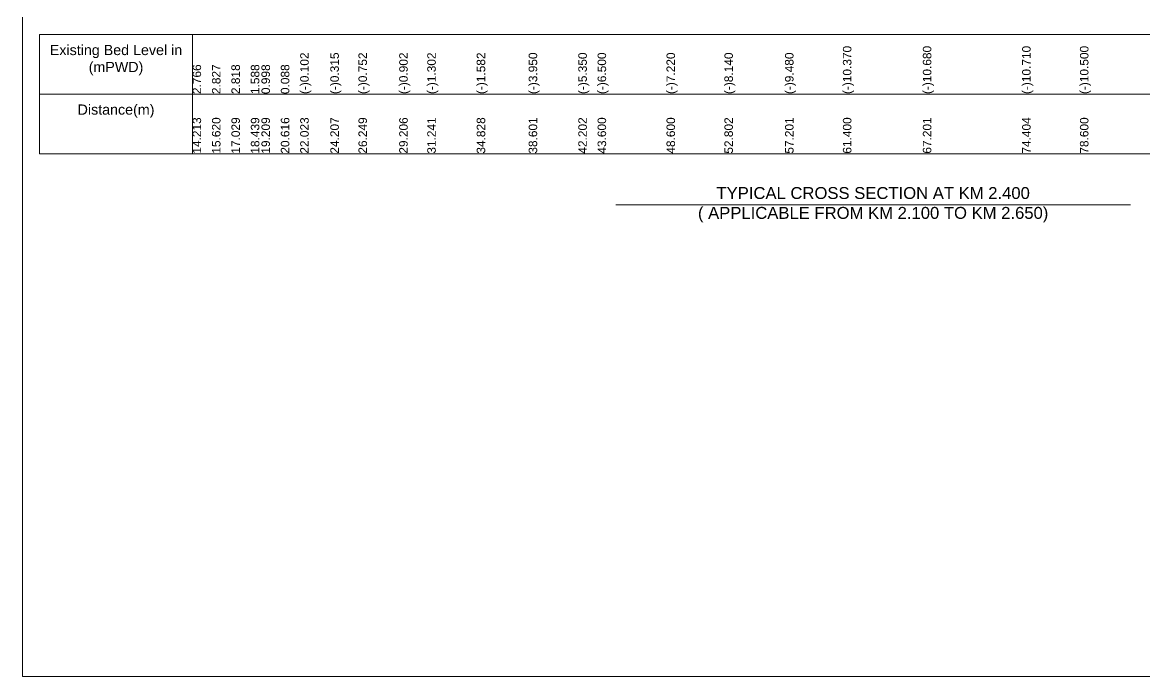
# Model space of a CAD drawing. Header units: inches. Extents: x 89000 to 397445, y -7498 to 0.
# Drawn here: x 175000 to 181595, y -7071 to -3229 of the extents above; entities that cross this region are included whole.
import ezdxf

# ---------------------------------------------------------------- set-up
doc = ezdxf.new("R2010")
doc.units = ezdxf.units.IN
doc.header["$LTSCALE"] = 7
doc.header["$MEASUREMENT"] = 0
for name, color, linetype, lineweight in [('Cross section Data Border', 7, 'Continuous', 9), ('Cross Section Labels', 7, 'Continuous', 9), ('Long Section Labels', 7, 'Continuous', 9)]:
    doc.layers.add(name, color=color, linetype=linetype, lineweight=lineweight)
doc.styles.get("Standard").update_dxf_attribs({"font": 'arial.ttf'})

msp = doc.modelspace()

# ---------------------------------------------------------------- linework, layer by layer
at = {"layer": 'Cross section Data Border'}
msp.add_lwpolyline([(175100, -3300), (183741.6509, -3300), (183741.6509, -4000), (175100, -4000)], close=True, dxfattribs=at)
for points in [[(176000, -3300), (176000, -4000)], [(175100, -3650), (183741.6509, -3650)]]:
    msp.add_lwpolyline(points, dxfattribs=at)
at = {"layer": 'Cross Section Labels'}
msp.add_lwpolyline([(175000, 0), (185000, 0), (185000, -7071), (175000, -7071)], close=True, dxfattribs=at)
msp.add_lwpolyline([(178488, -4300), (180000, -4300), (181512, -4300)], dxfattribs=at)

# ---------------------------------------------------------------- texts
at = {"layer": 'Cross section Data Border', "char_height": 60, "width": 800, "attachment_point": 5}
for s, insert in [('Existing Bed Level in (mPWD)', (175550, -3450)), ('Distance(m)', (175550, -3750))]:
    msp.add_mtext(s, dxfattribs=dict(at, insert=insert))
at = {"layer": 'Cross Section Labels', "insert": (180000, -4300), "char_height": 70, "attachment_point": 5}
msp.add_mtext('TYPICAL CROSS SECTION AT KM 2.400^J( APPLICABLE FROM KM 2.100 TO KM 2.650)', dxfattribs=at)
at = {"layer": 'Long Section Labels', "char_height": 50, "attachment_point": 1, "rotation": 90}
for s, insert in [('(-)0.102', (176632.61366, -3650)), ('(-)0.315', (176809.57608, -3650)), ('(-)0.752', (176974.92727, -3650)), ('(-)0.902', (177214.47296, -3650)), ('(-)1.302', (177379.29459, -3650)), ('(-)1.582', (177669.85381, -3650)), ('(-)3.950', (177975.41567, -3650)), ('(-)5.350', (178267.12725, -3650)), ('(-)6.500', (178380.41085, -3650)), ('(-)7.220', (178785.40703, -3650)), ('(-)8.140', (179125.69642, -3650)), ('(-)9.480', (179482.08698, -3650)), ('(-)10.370', (179822.20008, -3650)), ('(-)10.370', (179822.20008, -3650)), ('(-)10.680', (180292.07013, -3650)), ('(-)10.710', (180875.52207, -3650)), ('(-)10.500', (181215.39431, -3650)), ('2.766', (176000, -3650)), ('2.827', (176114.03414, -3650)), ('2.818', (176228.15399, -3650)), ('1.588', (176342.3399, -3650)), ('0.998', (176404.73289, -3650)), ('0.088', (176518.63148, -3650)), ('14.213', (176000, -4000)), ('15.620', (176114.03414, -4000)), ('17.029', (176228.15399, -4000)), ('18.439', (176342.3399, -4000)), ('19.209', (176404.73289, -4000)), ('20.616', (176518.63148, -4000)), ('22.023', (176632.61366, -4000)), ('24.207', (176809.57608, -4000)), ('26.249', (176974.92727, -4000)), ('29.206', (177214.47296, -4000)), ('31.241', (177379.29459, -4000)), ('34.828', (177669.85381, -4000)), ('38.601', (177975.41567, -4000)), ('42.202', (178267.12725, -4000)), ('43.600', (178380.41085, -4000)), ('48.600', (178785.40703, -4000)), ('52.802', (179125.69642, -4000)), ('57.201', (179482.08698, -4000)), ('61.400', (179822.20008, -4000)), ('67.201', (180292.07013, -4000)), ('74.404', (180875.52207, -4000)), ('78.600', (181215.39431, -4000))]:
    msp.add_mtext(s, dxfattribs=dict(at, insert=insert))

doc.saveas('drawing.dxf')
